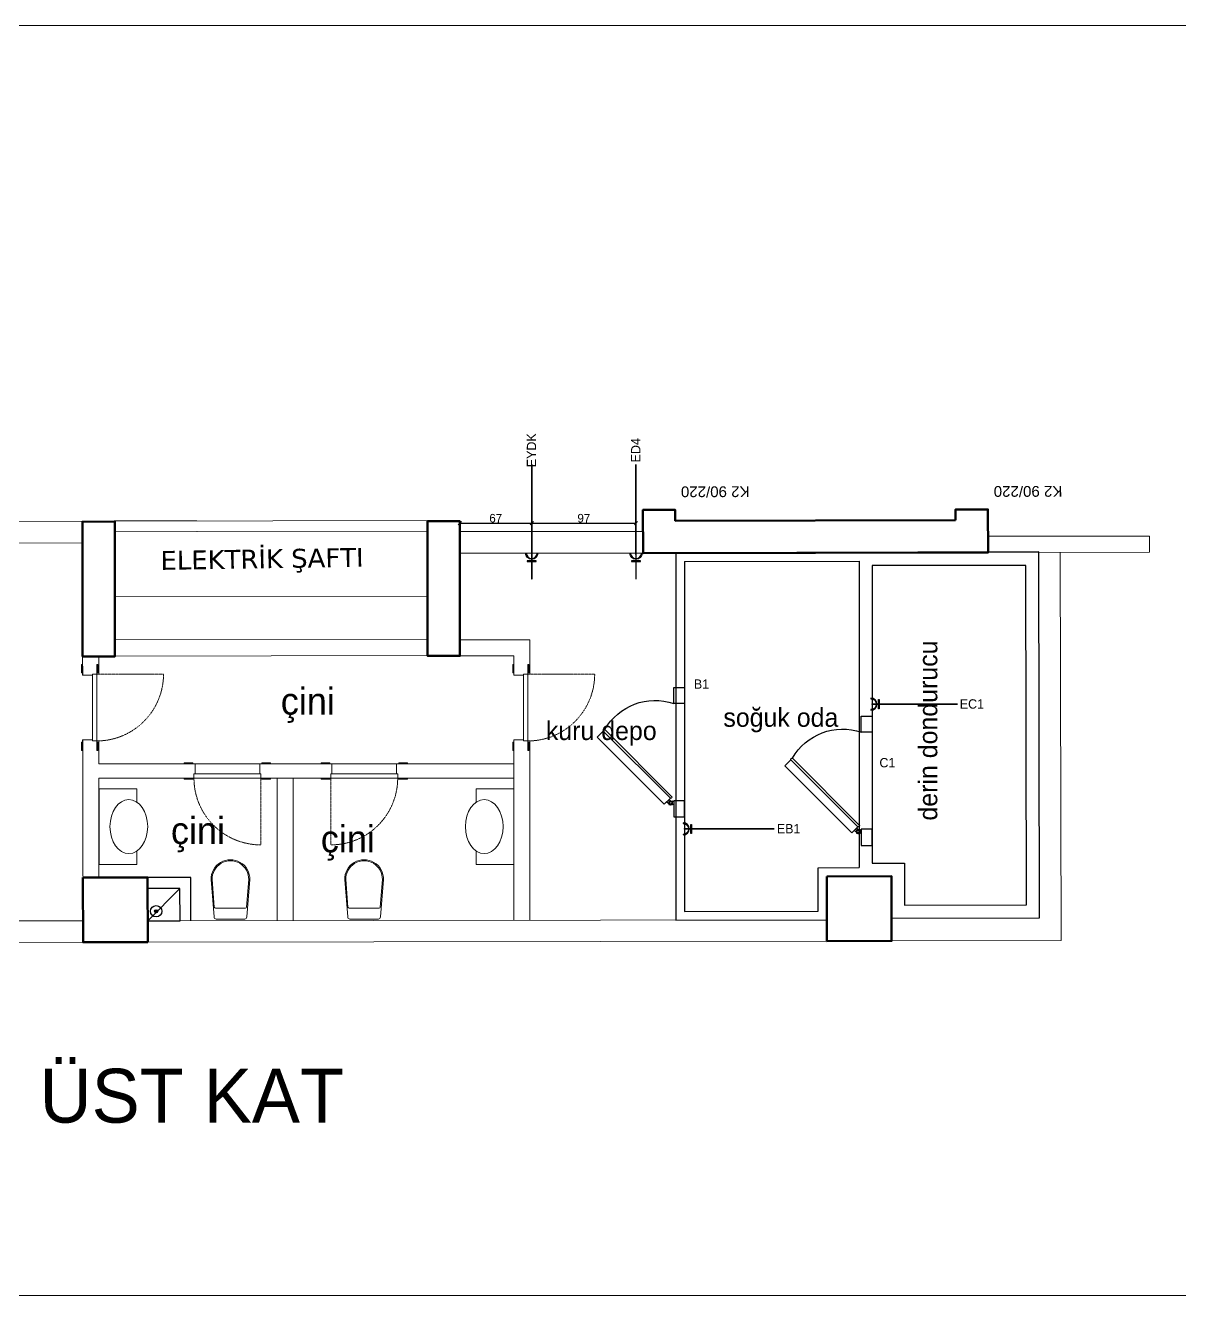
# Model space of a CAD drawing. Header units: millimetres. Extents: x 280 to 14881, y -4087 to -2041.
# Drawn here: x 7888 to 8959, y -3219 to -2041 of the extents above; entities that cross this region are included whole.
import ezdxf
from ezdxf.enums import TextEntityAlignment as Align

# ---------------------------------------------------------------- set-up
doc = ezdxf.new("R2010")
doc.units = ezdxf.units.MM
doc.linetypes.add('ACAD_ISO07W100', pattern=[3.5, 0.5, -3])
doc.layers.get('Defpoints').update_dxf_attribs({"lineweight": 18})
for name, color, linetype, lineweight in [('duvar2', 234, 'Continuous', 0), ('ELK', 1, 'Continuous', 35), ('KAPI', 25, 'Continuous', 5), ('kapı-no', 25, 'Continuous', 18), ('kolon', 105, 'Continuous', 50), ('mahal ad', 7, 'Continuous', 0), ('TEFRIS', 9, 'Continuous', 0), ('Şaft', 52, 'Continuous', 5)]:
    doc.layers.add(name, color=color, linetype=linetype, lineweight=lineweight)
for name, color, linetype in [('ELEKTRİK', 10, 'Continuous'), ('PİSSU HATTI', 151, 'OK'), ('S2000-002 Çizgi', 7, 'Continuous'), ('S2000-034 Soğuk Oda', 1, 'Continuous')]:
    doc.layers.add(name, color=color, linetype=linetype)
doc.styles.add('DDG Dimensions', font='arial.ttf')
doc.styles.add('TAKSİM', font='GOTHIC.TTF', dxfattribs={"height": 20})
doc.linetypes.add('OK', pattern='A,12.7,[131,ltypeshp.shx,S=5.08,R=270,X=0,Y=5.08],5.08,-10.16,12.7', length=40.64)
doc.dimstyles.new('OLCU50', dxfattribs={"dimtxt": 8, "dimasz": 3, "dimexe": 1.25, "dimexo": 0.625, "dimtad": 1, "dimdec": 0, "dimtxsty": 'Standard', "dimblk": 'OBLIQUE', "dimcen": 2.5, "dimclrd": 256, "dimclre": 251, "dimclrt": 25, "dimadec": 0, "dimazin": 0, "dimtfac": 1, "dimtdec": 0, "dimtmove": 0, "dimatfit": 3, "dimldrblk": 'OBLIQUE', "dimfxl": 1, "dimarcsym": 0})

# ---------------------------------------------------------------- blocks, each defined once
blk = doc.blocks.new('A$C44911D4B')
at = {"layer": 'S2000-034 Soğuk Oda'}
for points in [[(-1.433758916391525e-05, 80.98226183467068), (14.99998620147187, 80.98226183467796), (14.99998620147187, 70.98226183467796), (-1.433758916391525e-05, 70.98226183467068)], [(119.9999856624108, 80.98226183467796), (104.9999862014721, 80.98226183467796), (104.9999862014721, 70.98226183467796), (119.9999856624108, 70.98226183467796)]]:
    blk.add_lwpolyline(points, close=True, dxfattribs=at)
at = {"layer": 'S2000-034 Soğuk Oda', "color": 3, "linetype": 'ByBlock'}
for points in [[(13.86428122614666, 69.63123314654604, 0.6177683289869181), (14.43874452574983, 69.8799119458281), (14.49998618622965, 70.98226183446604), (11.29998618622903, 70.98226183446604), (11.36122784670886, 69.8799119458281, 0.6177683289869178), (11.93569114631214, 69.63123314654604, -0.3640262299260142)], [(12.79773950269964, 69.75991413826978, -0.3980502806726953), (12.93512966676803, 69.76372759150036), (16.22338805780771, 66.82160166271387), (13.960646358036, 64.55885996289271), (11.01852042918767, 67.84711835391226, -0.3980502806697129), (11.02233388241586, 67.9845085179777)], [(11.54473879744899, 66.57671483250306), (11.36122784670886, 69.8799119458281, 0.6177683289869178), (11.93569114630998, 69.63123314654786, -0.3640262299260142), (13.86428122614666, 69.63123314654604, 0.6177683289869181), (14.43874452574983, 69.8799119458281), (14.25523357500879, 66.57671483250306, -0.3980502806705248), (14.15538753968849, 66.48226183446695), (11.64458483277031, 66.48226183446695, -0.3980502806705247)], [(79.50944497435523, 5.656865090510109, 0.4919351043458283), (80.92365853671424, 7.071078652901633), (18.69826179191466, 69.29647539691541, 0.4997061041665836), (17.2840482295569, 67.8822618345257)]]:
    blk.add_lwpolyline(points, format="xyb", close=True, dxfattribs=at)
blk.add_lwpolyline([(73.85259072496001, 1.08409176391433e-05), (79.50944497435512, 5.656865090510109), (17.2840482295569, 67.88226183452753), (11.62719398016122, 62.22540758493687), (73.85259072495228, 1.084092582459562e-05)], dxfattribs=at)
for radius in [0.9999999999999116, 1]:
    blk.add_circle((12.8999861862294, 67.88226183446568), radius, dxfattribs=at)
blk.add_arc((54.51477895504127, 53.51026382152395), 53.42309299624631, 299.6258780929071, 19.08979210801666, dxfattribs=at)
blk = doc.blocks.new('A$C50025146')
at = {"layer": 'ELEKTRİK'}
for points in [[(6.940050297998823e-05, 5.345355450490388), (6.940050297998823e-05, 5.908019846885509), (22.50664525620232, 5.908019846885509), (22.50664525620232, 5.345355450490388)], [(16.0258407970905, 9.846670621633166), (16.5885051934838, 9.846670621633166), (16.5885051934838, 1.406704675742731), (16.0258407970905, 1.406704675742731)]]:
    blk.add_hatch(color=256, dxfattribs=at).paths.add_polyline_path(points)
h = blk.add_hatch(color=256, dxfattribs=at)
edge = h.paths.add_edge_path()
edge.add_line((23.70435837441619, 11.25333161261187), (23.70435837441619, 10.69066721622039))
edge.add_ellipse((23.70435837441619, 5.626687648689767), major_axis=(3.580774291992597, -3.580774291992606), ratio=0.9999999999999413, start_angle=134.9999999999983, end_angle=314.9999999999983)
edge.add_line((23.70435837441619, 0.5627080811555061), (23.70435837441619, 4.368476402305532e-05))
edge.add_ellipse((23.70435837441619, 5.626687648689767), major_axis=(3.978638102213783, 3.978638102213774), ratio=0.9999999999999128, start_angle=45.0000000000025, end_angle=225.0000000000025, ccw=False)
for points, elevation in [([(6.940050297998823e-05, 5.908019846885509), (22.50664525620232, 5.908019846885509), (22.50664525620232, 5.345355450490388), (6.940050297998823e-05, 5.345355450490388)], 4.794507297291503e-08), ([(16.0258407970905, 1.406704675742731), (16.0258407970905, 9.846670621633166), (16.5885051934838, 9.846670621633166), (16.5885051934838, 1.406704675742731)], 4.791194770819646e-08)]:
    blk.add_lwpolyline(points, close=True, dxfattribs=dict(at, elevation=elevation))
at = {"layer": 'ELEKTRİK', "elevation": 4.798666618537076e-08}
blk.add_lwpolyline([(23.70435837441437, 4.368476402305532e-05), (23.70435837441619, 0.5627080811555061, -0.9999999999999944), (23.70435837441619, 10.69066721622039), (23.70435837441619, 11.25333161261187, 0.9999999999999944)], format="xyb", close=True, dxfattribs=at)
blk = doc.blocks.new('_Oblique')
at = {"color": 0, "linetype": 'ByBlock', "lineweight": -2}
blk.add_line((-0.5, -0.5), (0.5, 0.5), dxfattribs=at)
blk = doc.blocks.new('*D65')
at = {"color": 251, "lineweight": -2, "transparency": 16777216}
for p, q in [((8290.908611113664, -2529.612696394018), (8290.908611113664, -2501.322551076968)), ((8357.676091014613, -2530.810409512666), (8357.676091014613, -2501.322551076968))]:
    blk.add_line(p, q, dxfattribs=at)
at = {"lineweight": -2, "transparency": 16777216}
blk.add_line((8290.908611113664, -2502.572551076968), (8357.676091014613, -2502.572551076968), dxfattribs=at)
at = {"layer": 'Defpoints', "color": 0, "transparency": 16777216}
for p in [(8357.676091014613, -2502.572551076968), (8290.908611113664, -2530.237696394018), (8357.676091014613, -2531.435409512666)]:
    blk.add_point(p, dxfattribs=at)
at = {"lineweight": -2, "transparency": 16777216, "xscale": 3, "yscale": 3, "zscale": 3, "rotation": 180}
blk.add_blockref('_Oblique', (8290.908611113664, -2502.572551076968), dxfattribs=at)
at = {"lineweight": -2, "transparency": 16777216, "xscale": 3, "yscale": 3, "zscale": 3}
blk.add_blockref('_Oblique', (8357.676091014613, -2502.572551076968), dxfattribs=at)
at = {"color": 25, "transparency": 16777216, "insert": (8324.292351064138, -2497.947551076968), "char_height": 8, "attachment_point": 5}
blk.add_mtext('67', dxfattribs=at)
blk = doc.blocks.new('*D66')
at = {"color": 251, "lineweight": -2, "transparency": 16777216}
for p, q in [((8357.676091014613, -2530.810409512666), (8357.676091014613, -2501.322551076968)), ((8454.385756058642, -2509.612696394468), (8454.385756058642, -2501.322551076968))]:
    blk.add_line(p, q, dxfattribs=at)
at = {"lineweight": -2, "transparency": 16777216}
blk.add_line((8357.676091014613, -2502.572551076968), (8454.385756058642, -2502.572551076968), dxfattribs=at)
at = {"layer": 'Defpoints', "color": 0, "transparency": 16777216}
for p in [(8454.385756058642, -2502.572551076968), (8454.385756058642, -2510.237696394468), (8357.676091014613, -2531.435409512666)]:
    blk.add_point(p, dxfattribs=at)
at = {"lineweight": -2, "transparency": 16777216, "xscale": 3, "yscale": 3, "zscale": 3, "rotation": 180}
blk.add_blockref('_Oblique', (8357.676091014613, -2502.572551076968), dxfattribs=at)
at = {"lineweight": -2, "transparency": 16777216, "xscale": 3, "yscale": 3, "zscale": 3}
blk.add_blockref('_Oblique', (8454.385756058642, -2502.572551076968), dxfattribs=at)
at = {"color": 25, "transparency": 16777216, "insert": (8406.030923536628, -2497.947551076968), "char_height": 8, "attachment_point": 5}
blk.add_mtext('97', dxfattribs=at)

msp = doc.modelspace()

# ---------------------------------------------------------------- hatches: boundary and pattern name
at = {"layer": 'PİSSU HATTI'}
msp.add_hatch(color=1, dxfattribs=at).paths.add_polyline_path([(8007.906988218969, -2862.388224221684, -1), (8010.767017328129, -2862.384158052619, -1)])
msp.add_hatch(color=1, dxfattribs=at).paths.add_polyline_path([(8007.906988218969, -2862.388224221684, -1), (8010.767017328129, -2862.384158052619, -1)])

# ---------------------------------------------------------------- linework, layer by layer
for p, q in [((8499.39773209033, -2537.958989364491), (8499.39773209033, -2862.527880535)), ((8623.385965057623, -2821.972478806988), (8661.398992180022, -2821.9103374155)), ((8623.451848032564, -2862.274301044447), (8623.385965057623, -2821.972478806988)), ((8499.39773209033, -2862.527880535), (8623.451848032564, -2862.274301044447))]:
    msp.add_line(p, q)
for points in [[(8827.981534960049, -2529.172630814933), (8491.39773209033, -2529.958989364491), (8491.39773209033, -2870.53926241151), (8631.434284257011, -2870.254867509962), (8631.39903226553, -2829.959390220143), (8691.398952094514, -2829.861305989825), (8691.48204083442, -2868.688209739808), (8828.593795890687, -2868.497942770528)], [(8816.003263457573, -2541.635445225247), (8673.398992180022, -2541.586403110088), (8673.398992180022, -2817.890715198483), (8703.37931921425, -2817.890715198483), (8703.462412800109, -2856.67157328702), (8816.572895079065, -2856.514612356513)]]:
    msp.add_lwpolyline(points, close=True)
msp.add_lwpolyline([(8499.39773209033, -2537.958989364491), (8661.398992180022, -2537.586403110088), (8661.398992180022, -2821.9103374155)])
at = {"layer": 'duvar2'}
for p, q in [((8047.174818421725, -2500.241265342311), (7970.399093055807, -2500.388577434564)), ((8047.184496531998, -2500.241248489781), (7970.40877116609, -2500.388560582001)), ((8047.192293357384, -2510.241250074132), (7970.416567991502, -2510.388562166356)), ((8047.201971467668, -2510.241233221599), (7970.426246101779, -2510.388545313805)), ((8460.9088382652, -2510.237696394468), (8290.908611113664, -2510.237696394468)), ((8780.461787597702, -2514.567410819594), (8930.5602787625, -2514.376967735885)), ((8930.5602787625, -2514.376967735885), (8930.581720053877, -2529.376952411576)), ((8460.9088382652, -2530.237696394468), (8290.908611113664, -2530.237696394468)), ((8930.581720053877, -2529.376952411576), (8780.908410686417, -2529.714580499467)), ((8828.572876858412, -2868.493700748291), (8827.982157638235, -2529.513560927551)), ((8848.609681125818, -2889.604861930145), (8847.982142454355, -2529.496134587367)), ((8356.064365447759, -2610.515474776237), (8290.908611113664, -2610.515474776237)), ((8356.06436544776, -2642.403402800272), (8356.064365447759, -2610.515474776237)), ((7941.153162841691, -2643.403402800275), (7941.124855910559, -2626.087534664766)), ((7956.287822621125, -2642.403402800268), (7956.287822621125, -2626.062747166325)), ((8264.113674470023, -2625.106612190522), (8264.113719133722, -2625.132263430953)), ((8264.11379082895, -2625.106611987909), (8264.113834878677, -2625.132263233236)), ((8264.123352580256, -2625.106595337957), (8264.1233972445, -2625.132246898082)), ((8341.064365447759, -2625.515474776237), (8291.06436544776, -2625.515474776237)), ((8341.06436544776, -2641.403402800373), (8341.064365447759, -2625.515474776237)), ((7941.287822621136, -2725.777255805404), (7941.251247203074, -2703.403402800135)), ((7956.287822621129, -2725.777255805404), (7956.287822621129, -2704.366078405432)), ((8341.064365447774, -2870.979998673572), (8341.064365447764, -2705.403402800108)), ((8356.064365447774, -2870.979998673572), (8356.064365447764, -2704.37152117681)), ((7941.287822621136, -2829.768631293799), (7941.287822621136, -2725.777255805404)), ((7956.287822621131, -2725.777255805404), (8341.064365447766, -2725.777255805408)), ((7956.287822621136, -2831.06708855899), (7956.287822621131, -2738.777255805404)), ((7956.287822621131, -2738.777255805404), (8121.54790975902, -2738.777255805404)), ((8121.547909759025, -2870.979998673569), (8121.54790975902, -2738.777255805404)), ((8121.54790975902, -2738.777255805404), (8341.064365447766, -2738.777255805408)), ((8136.547909759025, -2870.979998673569), (8136.54790975902, -2738.777255805404)), ((7941.359216403151, -2871.235963736888), (7224.523351815427, -2872.255106428509)), ((8631.434284257011, -2870.254867509962), (8001.359088084286, -2871.150660484445)), ((8828.572876858412, -2868.493700748291), (8691.43180411568, -2868.688677491094)), ((7941.498038462592, -2891.087278697711), (7224.55605344483, -2892.259291976721)), ((8001.393301857046, -2890.989365553394), (8631.497116495844, -2889.95931004912)), ((8691.497036324818, -2889.861225818813), (8848.609681125818, -2889.604861930145))]:
    msp.add_line(p, q, dxfattribs=at)
msp.add_lwpolyline([(5120.459765931304, -2040.894049920522), (9928.750396595624, -2040.894049920522), (9928.750396595624, -3218.739370981044), (5120.459765931304, -3218.739370981044)], close=True, dxfattribs=at)
for points in [[(7450.362797052665, -2197.039830243581), (7769.922953081657, -2196.486980168646), (7770.35568419817, -2500.857689582952), (7940.627941065108, -2500.615609443345)], [(7940.656375514667, -2520.615589230385), (7750.384138860689, -2520.886103819548), (7750.460851223825, -2216.520680205257), (7450.395491796251, -2217.039803610716)], [(7970.843687034638, -2625.666573603385), (8261.032364995619, -2625.141205385293)], [(8828.507310742636, -2715.724378470413), (8828.529351594218, -2715.724340061211)]]:
    msp.add_lwpolyline(points, dxfattribs=at)
at = {"layer": 'ELK', "color": 1}
for p, q in [((8357.676091014642, -2448.182763130467), (8357.676091014613, -2531.435409512666)), ((8454.385756058664, -2448.182763130467), (8454.385756058635, -2531.435409512666)), ((8752.604261227163, -2670.317023884461), (8673.398992180024, -2670.317023884432)), ((8582.65037847253, -2785.993702810969), (8499.39773209033, -2785.99370281094))]:
    msp.add_line(p, q, dxfattribs=at)
at = {"layer": 'KAPI', "ltscale": 15}
for p, q in [((7941.136815448126, -2643.403402800275), (7941.136815448126, -2638.403402800246)), ((7950.136815448126, -2643.403402800268), (7941.136815448126, -2643.403402800275)), ((7950.136815448126, -2704.403402800333), (7950.136815448126, -2642.403402800268)), ((7954.136815448126, -2708.40340280037), (7954.136815448126, -2638.403402800239)), ((8341.076324985326, -2643.403402800279), (8341.076324985326, -2638.40340280025)), ((8350.076324985326, -2643.403402800272), (8341.076324985326, -2643.403402800279)), ((8350.076324985326, -2704.403402800337), (8350.076324985326, -2642.403402800272)), ((8354.076324985326, -2708.403402800373), (8354.076324985326, -2638.403402800242)), ((7950.136815448126, -2703.403402800268), (7941.136815448128, -2703.403402800133)), ((7941.136815448128, -2708.403402800239), (7941.136815448128, -2703.403402800133)), ((8350.076324985326, -2703.403402800272), (8341.076324985328, -2703.403402800137)), ((8341.076324985328, -2708.403402800242), (8341.076324985328, -2703.403402800137)), ((8040.376557614998, -2725.777255805406), (8045.376557615104, -2725.777255805406)), ((8045.376557614969, -2734.777255805404), (8045.376557615104, -2725.777255805406)), ((8105.376557614969, -2734.777255805404), (8105.376557614962, -2725.777255805404)), ((8105.376557614962, -2725.777255805404), (8110.376557614991, -2725.777255805404)), ((8172.365116107703, -2725.777255805404), (8167.365116107674, -2725.777255805404)), ((8172.365116107696, -2734.777255805404), (8172.365116107703, -2725.777255805404)), ((8232.365116107696, -2734.777255805404), (8232.365116107561, -2725.777255805406)), ((8237.365116107667, -2725.777255805406), (8232.365116107561, -2725.777255805406)), ((8040.376557614867, -2738.777255805404), (8110.376557614998, -2738.777255805404)), ((8044.376557614904, -2734.777255805404), (8106.376557614969, -2734.777255805404)), ((8237.365116107798, -2738.777255805404), (8145.070248510952, -2738.777255805404)), ((8233.365116107761, -2734.777255805404), (8171.365116107696, -2734.777255805404))]:
    msp.add_line(p, q, dxfattribs=at)
for points in [[(7941.136815448126, -2641.40340280037), (7940.136815448126, -2641.40340280037), (7940.136815448126, -2633.40340280037), (7941.136815448126, -2633.40340280037)], [(7941.136815448126, -2633.40340280037), (7941.136815448126, -2641.40340280037)], [(7954.136815448126, -2641.40340280037), (7955.136815448126, -2641.40340280037), (7955.136815448126, -2633.40340280037), (7954.136815448126, -2633.40340280037)], [(7954.136815448126, -2633.40340280037), (7954.136815448126, -2641.40340280037)], [(8341.076324985326, -2641.403402800373), (8340.076324985326, -2641.403402800373), (8340.076324985326, -2633.403402800373), (8341.076324985326, -2633.403402800373)], [(8341.076324985326, -2633.403402800373), (8341.076324985326, -2641.403402800373)], [(8354.076324985326, -2641.403402800373), (8355.076324985326, -2641.403402800373), (8355.076324985326, -2633.403402800373), (8354.076324985326, -2633.403402800373)], [(8354.076324985326, -2633.403402800373), (8354.076324985326, -2641.403402800373)], [(7950.136815448126, -2643.403402800268), (7950.136815448126, -2642.403402800268), (7954.136815448126, -2642.403402800268), (7954.136815448126, -2643.403402800268)], [(8350.076324985326, -2643.403402800272), (8350.076324985326, -2642.403402800272), (8354.076324985326, -2642.403402800272), (8354.076324985326, -2643.403402800272)], [(7941.136815448128, -2705.403402800104), (7940.136815448126, -2705.403402800104), (7940.136815448126, -2713.403402800115), (7941.136815448128, -2713.403402800115)], [(7941.136815448128, -2713.403402800115), (7941.136815448128, -2705.403402800104)], [(7950.136815448126, -2703.403402800344), (7950.136815448126, -2704.403402800333), (7954.136815448126, -2704.403402800333), (7954.136815448126, -2703.403402800344)], [(7954.136815448126, -2705.403402800246), (7955.136815448126, -2705.403402800246), (7955.136815448126, -2713.403402800246), (7954.136815448126, -2713.403402800246)], [(7954.136815448126, -2713.403402800246), (7954.136815448126, -2705.403402800246)], [(8341.076324985328, -2705.403402800108), (8340.076324985326, -2705.403402800108), (8340.076324985326, -2713.403402800119), (8341.076324985328, -2713.403402800119)], [(8341.076324985328, -2713.403402800119), (8341.076324985328, -2705.403402800108)], [(8350.076324985326, -2703.403402800348), (8350.076324985326, -2704.403402800337), (8354.076324985326, -2704.403402800337), (8354.076324985326, -2703.403402800348)], [(8354.076324985326, -2705.40340280025), (8355.076324985326, -2705.40340280025), (8355.076324985326, -2713.40340280025), (8354.076324985326, -2713.40340280025)], [(8354.076324985326, -2713.40340280025), (8354.076324985326, -2705.40340280025)], [(8043.376557615133, -2725.777255805406), (8043.376557615133, -2724.777255805404), (8035.376557615122, -2724.777255805404), (8035.376557615122, -2725.777255805406)], [(8035.376557615122, -2725.777255805406), (8043.376557615133, -2725.777255805406)], [(8107.376557614867, -2725.777255805404), (8107.376557614867, -2724.777255805404), (8115.376557614867, -2724.777255805404), (8115.376557614867, -2725.777255805404)], [(8115.376557614867, -2725.777255805404), (8107.376557614867, -2725.777255805404)], [(8170.365116107798, -2725.777255805404), (8170.365116107798, -2724.777255805404), (8162.365116107798, -2724.777255805404), (8162.365116107798, -2725.777255805404)], [(8162.365116107798, -2725.777255805404), (8170.365116107798, -2725.777255805404)], [(8234.365116107532, -2725.777255805406), (8234.365116107532, -2724.777255805404), (8242.365116107543, -2724.777255805404), (8242.365116107543, -2725.777255805406)], [(8242.365116107543, -2725.777255805406), (8234.365116107532, -2725.777255805406)], [(8043.376557614991, -2738.777255805404), (8043.376557614991, -2739.777255805404), (8035.376557614991, -2739.777255805404), (8035.376557614991, -2738.777255805404)], [(8035.376557614991, -2738.777255805404), (8043.376557614991, -2738.777255805404)], [(8045.376557614893, -2734.777255805404), (8044.376557614904, -2734.777255805404), (8044.376557614904, -2738.777255805404), (8045.376557614893, -2738.777255805404)], [(8105.376557614969, -2734.777255805404), (8106.376557614969, -2734.777255805404), (8106.376557614969, -2738.777255805404), (8105.376557614969, -2738.777255805404)], [(8107.376557614867, -2738.777255805404), (8107.376557614867, -2739.777255805404), (8115.376557614867, -2739.777255805404), (8115.376557614867, -2738.777255805404)], [(8115.376557614867, -2738.777255805404), (8107.376557614867, -2738.777255805404)], [(8170.365116107798, -2738.777255805404), (8170.365116107798, -2739.777255805404), (8162.365116107798, -2739.777255805404), (8162.365116107798, -2738.777255805404)], [(8162.365116107798, -2738.777255805404), (8170.365116107798, -2738.777255805404)], [(8172.365116107696, -2734.777255805404), (8171.365116107696, -2734.777255805404), (8171.365116107696, -2738.777255805404), (8172.365116107696, -2738.777255805404)], [(8232.365116107772, -2734.777255805404), (8233.365116107761, -2734.777255805404), (8233.365116107761, -2738.777255805404), (8232.365116107772, -2738.777255805404)], [(8234.365116107674, -2738.777255805404), (8234.365116107674, -2739.777255805404), (8242.365116107674, -2739.777255805404), (8242.365116107674, -2738.777255805404)], [(8242.365116107674, -2738.777255805404), (8234.365116107674, -2738.777255805404)]]:
    msp.add_lwpolyline(points, dxfattribs=at)
at = {"layer": 'KAPI', "linetype": 'ACAD_ISO07W100', "ltscale": 0.01}
for points in [[(7954.136815448126, -2642.403402800268), (8016.136815448197, -2642.403402800268)], [(8354.076324985326, -2642.403402800272), (8416.076324985397, -2642.403402800272)], [(8106.376557614969, -2738.777255805404), (8106.376557614969, -2800.777255805475)], [(8171.365116107696, -2738.777255805404), (8171.365116107696, -2800.777255805475)]]:
    msp.add_lwpolyline(points, dxfattribs=at)
for centre, start, end in [((7954.136815448126, -2642.403402800268), 270, 0), ((8354.076324985326, -2642.403402800272), 270, 0), ((8106.376557614969, -2738.777255805404), 180, 270), ((8171.365116107696, -2738.777255805404), 270, 0)]:
    msp.add_arc(centre, 62.00000000007275, start, end, dxfattribs=at)
at = {"layer": 'kolon'}
msp.add_lwpolyline([(8750.859408656772, -2499.763662700128), (8750.843061285053, -2489.763676061966), (8780.843021199536, -2489.714633946815), (8780.908410686417, -2529.714580499467), (8460.9088382652, -2530.237696394468), (8460.843448778323, -2490.237749841815), (8490.84340869281, -2490.18870772666), (8490.859756064532, -2500.188694364822), (8750.766988865744, -2499.763813782405)], dxfattribs=at)
for points in [[(7940.860490965566, -2501.087799809358), (7970.860450880056, -2501.038757694203), (7971.064793026544, -2626.038590671234), (7941.06483311205, -2626.087632786397)], [(8260.860063386786, -2500.564683914361), (8290.86002330127, -2500.515641799213), (8291.06436544776, -2625.515474776237), (8261.064405533267, -2625.564516891396)], [(7941.399954232282, -2831.087358868737), (8001.399874061262, -2830.989274638419), (8001.497958291573, -2890.9891944674), (7941.498038462592, -2891.087278697711)], [(8631.39903226553, -2829.959390220143), (8691.398952094514, -2829.861305989825), (8691.497036324818, -2889.861225818813), (8631.497116495844, -2889.95931004912)]]:
    msp.add_lwpolyline(points, close=True, dxfattribs=at)
at = {"layer": 'PİSSU HATTI', "color": 2}
msp.add_line((8001.465883647194, -2871.150508622219), (8031.422845246609, -2841.107887830856), dxfattribs=at)
msp.add_lwpolyline([(8041.465523531388, -2871.119485922338), (8041.408617924833, -2831.093680722015), (8001.408834704707, -2831.150549332522)], dxfattribs=at)
msp.add_lwpolyline([(8031.422845246609, -2841.107887830856), (8001.422875566004, -2841.150539476783), (8001.465527211931, -2871.150509157387), (8031.465496892524, -2871.107857511464)], close=True, dxfattribs=at)
at = {"layer": 'PİSSU HATTI', "color": 1}
for centre, radius in [((8009.302723884859, -2862.370274149807), 5.282331899148606), ((8009.302723884859, -2862.370274149807), 5.282331899148606), ((8009.337002773555, -2862.386191137155), 1.430015999999922), ((8009.337002773555, -2862.386191137155), 1.430015999999922)]:
    msp.add_circle(centre, radius, dxfattribs=at)
at = {"layer": 'TEFRIS'}
for p, q in [((8060.203898463857, -2833.036140620483), (8062.989227028151, -2867.536140620483)), ((8061.200655307057, -2832.955668292743), (8063.271833184566, -2858.60996189748)), ((8095.207141620655, -2832.955668292743), (8093.135963743145, -2858.60996189748)), ((8096.203898463857, -2833.036140620483), (8093.418569899562, -2867.536140620483)), ((8184.186788650894, -2833.036140620483), (8186.972117215188, -2867.536140620483)), ((8185.183545494096, -2832.955668292743), (8187.254723371605, -2858.60996189748)), ((8219.190031807693, -2832.955668292743), (8217.118853930184, -2858.60996189748)), ((8220.186788650894, -2833.036140620483), (8217.4014600866, -2867.536140620483)), ((8064.268590027767, -2859.529489569741), (8092.139206899945, -2859.529489569741)), ((8216.122097086984, -2859.529489569741), (8188.251480214805, -2859.529489569741)), ((8064.989227028151, -2869.536140620483), (8091.418569899562, -2869.536140620483)), ((8215.4014600866, -2869.536140620483), (8188.972117215188, -2869.536140620483))]:
    msp.add_line(p, q, dxfattribs=at)
for points in [[(7991.428351579163, -2761.221316038391), (7991.406777287999, -2748.841358770991), (7956.406830430476, -2748.902350421409), (7956.528814811792, -2818.902244134297), (7991.528761669217, -2818.84125248385), (7991.507187378111, -2806.461295216479)], [(8306.164828680401, -2761.221316038394), (8306.186402971565, -2748.841358770995), (8341.186349829088, -2748.902350421413), (8341.064365447772, -2818.9022441343), (8306.064418590347, -2818.841252483853), (8306.085992881453, -2806.461295216483)]]:
    msp.add_lwpolyline(points, dxfattribs=at)
for centre, radius, start, end in [((8078.203898463857, -2832.54289737724), 18.00675675675676, 358.4303507940131, 181.5696492059869), ((8202.186788650894, -2832.54289737724), 18.00675675675676, 358.4303507940131, 181.5696492059869), ((8078.203898463857, -2832.54289737724), 17.00675675675676, 358.4303507940131, 181.5696492059869), ((8202.186788650894, -2832.54289737724), 17.00675675675676, 358.4303507940131, 181.5696492059869), ((8064.268590027767, -2858.529489569737), 1, 184.6157156566362, 270), ((8092.139206899945, -2858.529489569737), 1, 270, 355.3842843433637), ((8188.251480214805, -2858.529489569737), 1, 184.6157156566362, 270), ((8216.122097086984, -2858.529489569737), 1, 270, 355.3842843433637), ((8064.989227028149, -2867.536140620483), 2, 180, 270), ((8091.418569899562, -2867.536140620483), 2, 270, 0), ((8188.972117215188, -2867.536140620483), 2, 180, 270), ((8215.401460086601, -2867.536140620483), 2, 270, 0)]:
    msp.add_arc(centre, radius, start, end, dxfattribs=at)
at = {"layer": 'TEFRIS', "extrusion": (-9.137826967280517e-15, 2.129610865833272e-14, -1)}
msp.add_ellipse((7983.967780866127, -2783.854375208939), major_axis=(0.04356527163663554, -24.99996204131332), ratio=0.7000000000000001, dxfattribs=at)
at = {"layer": 'TEFRIS'}
msp.add_ellipse((8313.625399393437, -2783.854375208943), major_axis=(-0.04356527163663554, -24.99996204131332), ratio=0.7000000000000001, dxfattribs=at)
at = {"layer": 'Şaft'}
for p, q in [((7970.792670319846, -2500.575494958828), (8264.35377973894, -2500.081156857204)), ((7970.802348430123, -2500.575478106284), (8264.363457849227, -2500.08114000469)), ((7970.808589268785, -2510.575482288181), (8260.844281490012, -2510.087080763244)), ((7970.818267379065, -2510.57546543563), (8260.84428148911, -2510.087080208048))]:
    msp.add_line(p, q, dxfattribs=at)
msp.add_lwpolyline([(7970.59093514179, -2610.584328231378), (8261.007752547714, -2610.085320283868), (8260.942363476504, -2570.085628001571), (7970.52224038661, -2570.584387218545)], close=True, dxfattribs=at)

# ---------------------------------------------------------------- block references
at = {"layer": 'ELEKTRİK', "xscale": -1, "rotation": 270}
for p in [(8352.049403365936, -2553.942054768883, -4.798666618537076e-08), (8448.759068409958, -2553.942054768883, -4.798666618537076e-08)]:
    msp.add_blockref('A$C50025146', p, dxfattribs=at)
at = {"layer": 'ELEKTRİK', "rotation": 180}
for p in [(8695.905637436212, -2664.690336235755, -4.794507297291816e-08), (8521.904377346518, -2780.367015162263, -4.794507297291816e-08)]:
    msp.add_blockref('A$C50025146', p, dxfattribs=at)
at = {"layer": 'S2000-002 Çizgi', "xscale": -1, "rotation": 270}
for p in [(8418.415470255659, -2774.794540073008), (8592.41673034535, -2801.372747839917)]:
    msp.add_blockref('A$C44911D4B', p, dxfattribs=at)

# ---------------------------------------------------------------- texts
at = {"style": 'TAKSİM'}
msp.add_text('derin dondurucu', height=17.28, rotation=90, dxfattribs=at).set_placement((8733.862631062633, -2694.773128486286), align=Align.CENTER)
for s, height, p in [('B1', 8.64, (8515.146107376124, -2656.001894754508)), ('soğuk oda', 17.28, (8588.763971766562, -2691.272877037418)), ('kuru depo', 17.28, (8422.162571991052, -2703.576761249346)), ('C1', 8.64, (8687.577127878647, -2728.916706588874))]:
    msp.add_text(s, height=height, dxfattribs=at).set_placement(p, align=Align.CENTER)
at = {"layer": 'duvar2', "width": 577.3178941172082, "attachment_point": 1}
for s, insert, char_height in [('çini', (8124.92896119571, -2655.011565543397), 25), ('çini', (8023.021558121243, -2774.984882725933), 25), ('çini', (8162.071322310358, -2782.716383567596), 25), ('{\\fBankGothic Lt BT|b0|i0|c162|p34;ÜST KAT}', (7901.200976175383, -3008.375493448259), 50)]:
    msp.add_mtext(s, dxfattribs=dict(at, insert=insert, char_height=char_height))
at = {"layer": 'ELK', "color": 1, "style": 'TAKSİM'}
for s, p in [('EYDK', (8361.769524749108, -2434.840238474778)), ('ED4', (8458.47918979313, -2434.840238474778))]:
    msp.add_text(s, height=8.64, rotation=90, dxfattribs=at).set_placement(p, align=Align.CENTER)
for s, p in [('EC1', (8765.946785882852, -2674.410457618927)), ('EB1', (8595.992903128219, -2790.087136545435))]:
    msp.add_text(s, height=8.64, dxfattribs=at).set_placement(p, align=Align.CENTER)
at = {"layer": 'kapı-no', "char_height": 9.999999999999996, "attachment_point": 8, "rotation": 180.06086250098696}
for insert in [(8527.885146175115, -2468.177240525341), (8818.057358810602, -2467.859712828629)]:
    msp.add_mtext('{\\fArial|b0|i0|c0|p34;K\\fArial|b0|i0|c162|p34;2\\fArial|b0|i0|c0|p34; \\fArial|b0|i0|c162|p34;90\\fArial|b0|i0|c0|p34;/2\\fArial|b0|i0|c162|p34;2\\fArial|b0|i0|c0|p34;0}', dxfattribs=dict(at, insert=insert))
at = {"layer": 'mahal ad', "insert": (8013.158579641695, -2528.314706599924), "char_height": 17.49999999999999, "width": 236.131021330675, "attachment_point": 1, "rotation": 0.9125341310744367, "style": 'DDG Dimensions'}
msp.add_mtext('{\\fVerdana|b0|i0|c162|p34;ELEKTRİK ŞAFTI}', dxfattribs=at)

# ---------------------------------------------------------------- dimensions: what is measured, and where the dimension line sits
dim = msp.add_linear_dim(base=(8357.676091014613, -2502.572551076968), p1=(8290.908611113664, -2530.237696394018), p2=(8357.676091014613, -2531.435409512666), dimstyle='OLCU50')
dim.commit()
dim.dimension.update_dxf_attribs({"geometry": '*D65', "text_midpoint": (8324.292351064138, -2497.947551076968)})
dim = msp.add_linear_dim(base=(8454.385756058642, -2502.572551076968), p1=(8357.676091014613, -2531.435409512666), p2=(8454.385756058642, -2510.237696394468), dimstyle='OLCU50', override={"dimtmove": 1})
dim.commit()
dim.dimension.update_dxf_attribs({"geometry": '*D66', "text_midpoint": (8406.030923536628, -2497.947551076968)})

doc.saveas('drawing.dxf')
